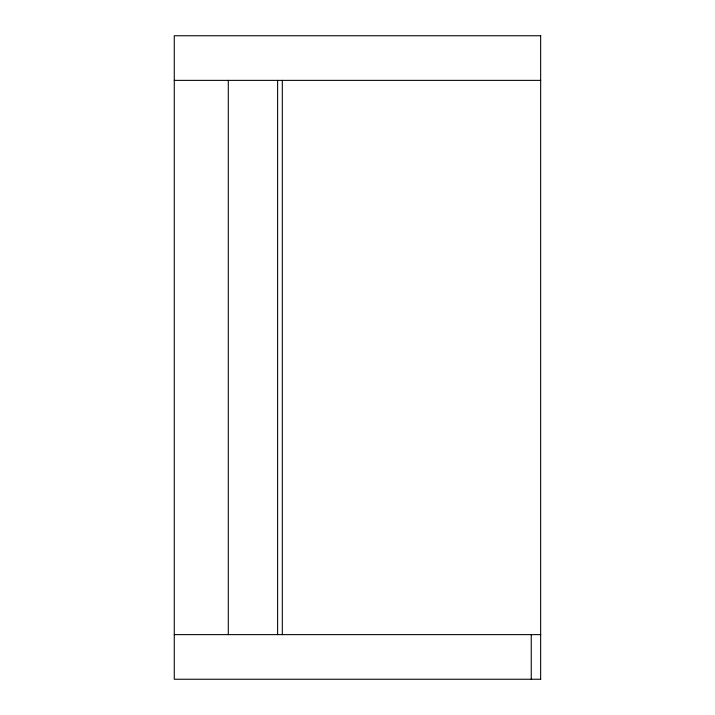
<?xml version="1.0" encoding="UTF-8"?>
<svg xmlns="http://www.w3.org/2000/svg" width="715" height="715" viewBox="0 0 715 715"><rect width="100%" height="100%" fill="white"/><g stroke="black" fill="none" stroke-linecap="round" stroke-linejoin="round"><path stroke-width="1.07" d="M540.728 35.75L174.272 35.75L174.272 679.25L540.728 679.25M174.272 80.375L540.728 80.375M174.272 634.625L540.728 634.625M540.647 35.75L540.647 679.25M531.254 634.625L531.254 679.25M282.309 80.375L282.309 634.625M277.608 80.375L277.608 634.625M228.291 80.375L228.291 634.625"/></g></svg>
